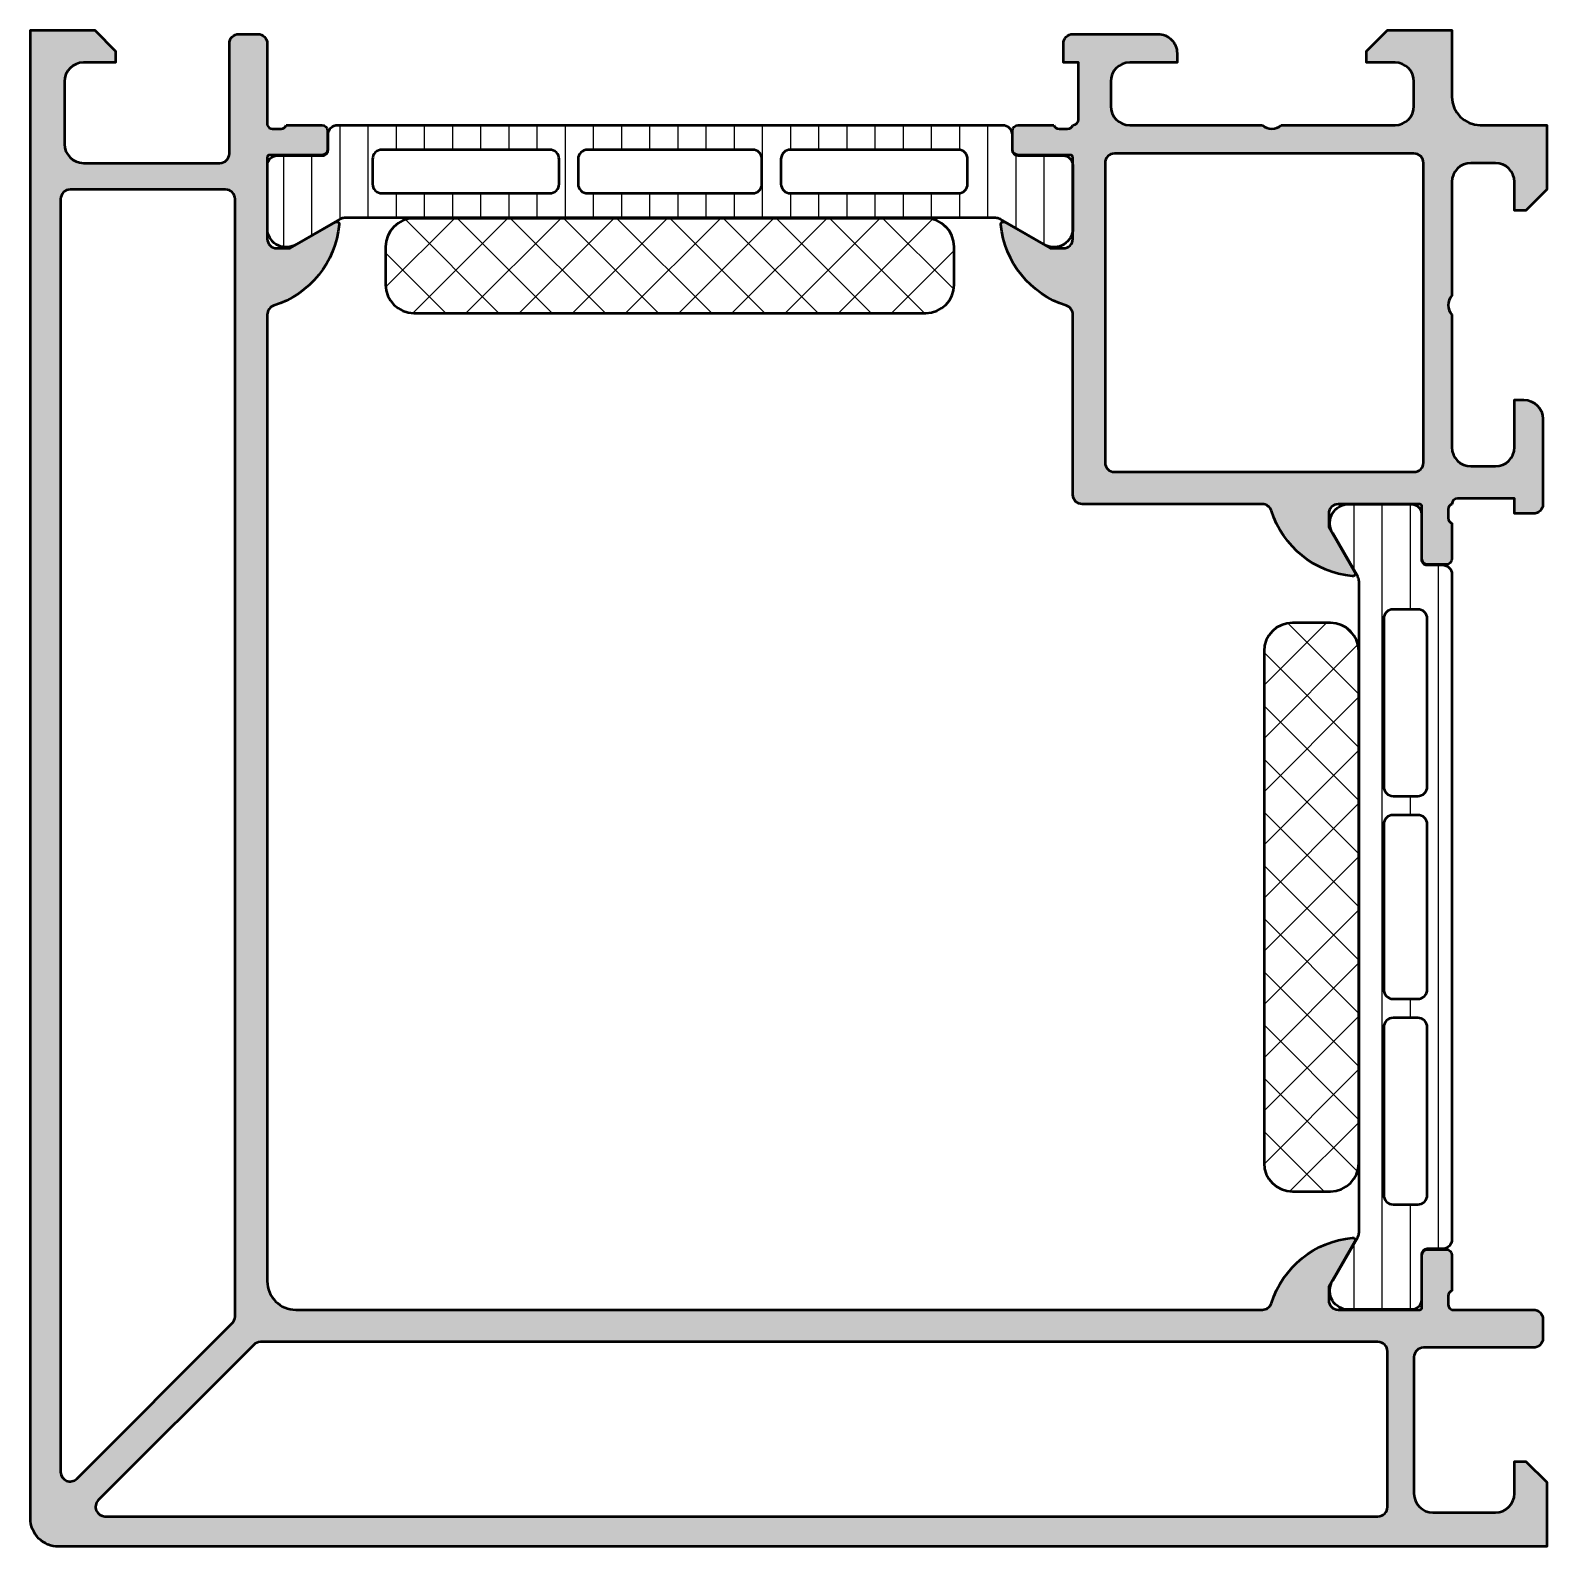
# Model space of a CAD drawing. Extents: x 0 to 80, y 0 to 80.
import ezdxf

# ---------------------------------------------------------------- set-up
doc = ezdxf.new("R2010")
doc.units = 0
for name, color, linetype, lineweight in [('0S-Alu contour', 7, 'Continuous', 50), ('0S-Alu hatch', 252, 'Continuous', 25), ('0S-Plastic contour', 254, 'Continuous', 50), ('0S-Plastic hatch', 253, 'Continuous', 25), ('0S-PT contour', 91, 'Continuous', 50), ('0S-PT hatch', 103, 'Continuous', 25)]:
    doc.layers.add(name, color=color, linetype=linetype, lineweight=lineweight)
pattern_1 = [(90, (0, 0), (-1.4859, 0), [])]
pattern_2 = [(135, (0, 0), (-1.403165018917055, -1.403165018917055), []), (225, (0, 0), (1.403165018917055, -1.403165018917055), [])]

# ---------------------------------------------------------------- blocks, each defined once
blk = doc.blocks.new('346380__1CB7E683_AE50_4464_98BE_1533EF6F351E_')
at = {"layer": '0S-Alu hatch'}
h = blk.add_hatch(color=256, dxfattribs=at)
edge = h.paths.add_edge_path()
edge.add_arc((76.49999999999997, 76.49999999999999), 1.499999999999996, 180, 270)
edge.add_line((76.49999999999997, 74.99999999999999), (79.99999999999999, 75))
edge.add_line((79.99999999999999, 75), (79.99999999999999, 71.59999999999997))
edge.add_line((79.99999999999999, 71.59999999999997), (78.89999999999999, 70.49999999999997))
edge.add_line((78.89999999999999, 70.49999999999997), (78.3, 70.5))
edge.add_line((78.3, 70.5), (78.3, 72))
edge.add_arc((77.3, 72), 1, 0, 90)
edge.add_line((77.3, 73), (75.99999999999999, 73))
edge.add_arc((75.99999999999999, 72), 1.000000000000001, 90, 180)
edge.add_line((74.99999999999999, 72), (74.99999999999999, 66))
edge.add_arc((75.525, 65.50000000000003), 0.725000000000007, 136.3971810272999, 223.6028189727033)
edge.add_line((75.00000000000001, 65.00000000000003), (74.99999999999999, 58))
edge.add_arc((75.99999999999999, 57.99999999999998), 0.9999999999999946, 180, 269.9999999999984)
edge.add_line((75.99999999999996, 56.99999999999999), (77.3, 56.99999999999997))
edge.add_arc((77.3, 57.99999999999997), 0.9999999999999964, 270, 360)
edge.add_line((78.3, 57.99999999999997), (78.3, 60.5))
edge.add_line((78.3, 60.5), (78.80000000000001, 60.49999999999996))
edge.add_ellipse((78.80000000000001, 59.49999999999998), major_axis=(-0.9999999999999786, 0), ratio=1, start_angle=180, end_angle=270, ccw=False)
edge.add_line((79.8, 59.49999999999997), (79.8, 54.99999999999997))
edge.add_ellipse((79.29999999999998, 54.99999999999998), major_axis=(-0.5, 0), ratio=1, start_angle=89.9999999999983, end_angle=180, ccw=False)
edge.add_line((79.29999999999998, 54.49999999999998), (78.3, 54.5))
edge.add_line((78.3, 54.5), (78.3, 55.29999999999999))
edge.add_line((78.3, 55.29999999999999), (75.29999999999998, 55.29999999999997))
edge.add_arc((75.29999999999998, 54.9999999999999), 0.3000000000000718, 90, 180)
edge.add_arc((75.07883644654292, 54.73247940800688), 0.27889505632733, 106.4198764194909, 181.1645893740972)
edge.add_line((74.79999899999999, 54.72681100000851), (74.79999899999999, 54.2732170000085))
edge.add_arc((75.07886709564313, 54.26755634053145), 0.2789255417371451, 178.8371299271147, 253.5754054446461)
edge.add_line((74.99999999999999, 54.00001300000852), (74.99999999999999, 52.120002))
edge.add_ellipse((74.69999999999997, 52.12000200000001), major_axis=(-0.3000000000000114, 0), ratio=1, start_angle=90.00000000000267, end_angle=180, ccw=False)
edge.add_line((74.69999999999997, 51.82000199999999), (73.7200256809572, 51.820002))
edge.add_ellipse((73.72002568095719, 52.12000199999998), major_axis=(-0.29999999999999, 0), ratio=1, start_angle=0, end_angle=90.00000000000267, ccw=False)
edge.add_line((73.4200256809572, 52.120002), (73.4200256809572, 54.87999999999999))
edge.add_arc((73.30002568095719, 54.87999999999999), 0.1200000000000045, 0, 90)
edge.add_line((73.30002568095719, 55), (68.99999999999999, 55))
edge.add_arc((68.99999999999999, 54.5), 0.5, 90, 180)
edge.add_line((68.49999999999999, 54.5), (68.49999999999999, 53.79999999999999))
edge.add_line((68.49999999999999, 53.79999999999999), (69.88149545762235, 51.40717967697245))
edge.add_ellipse((69.76188021535168, 51.3381197846483), major_axis=(-0.1381197846483, 0), ratio=1, start_angle=84.37742244920491, end_angle=209.9999999999957, ccw=False)
edge.add_ellipse((70.23822324117374, 56.17660886184763), major_axis=(-4.999999999999818, 0), ratio=1, start_angle=17.748416356069697, end_angle=84.37742244920668, ccw=False)
edge.add_arc((65, 54.49999999999988), 0.5000000000001178, 17.74841635606968, 90.0000000000016)
edge.add_line((64.99999999999999, 55), (55.49999999999998, 55))
edge.add_ellipse((55.49999999999998, 55.49999999999998), major_axis=(-0.4999999999999929, 0), ratio=1, start_angle=0, end_angle=90.0000000000008, ccw=False)
edge.add_line((54.99999999999999, 55.49999999999999), (54.99999999999999, 65))
edge.add_arc((54.49999999999999, 65), 0.5, 0, 72.25158364392992)
edge.add_ellipse((56.17660886184783, 70.23822324117381), major_axis=(-5.000000000000024, 0), ratio=1, start_angle=5.622577550793778, end_angle=72.25158364392962, ccw=False)
edge.add_ellipse((51.33811978464828, 69.76188021535171), major_axis=(-0.1381197846482954, 0), ratio=1, start_angle=-119.99999999999818, end_angle=5.622577550795484, ccw=False)
edge.add_line((51.40717967697242, 69.88149545762236), (53.79999999999999, 68.5))
edge.add_line((53.79999999999999, 68.5), (54.49999999999999, 68.5))
edge.add_arc((54.49999999999998, 69), 0.5000000000000018, 270.0000000000008, 360)
edge.add_line((54.99999999999998, 69), (54.99999999999999, 73.3000256809572))
edge.add_arc((54.87999999999998, 73.3000256809572), 0.1200000000000045, 0, 90)
edge.add_line((54.87999999999998, 73.42002568095721), (52.12000199999998, 73.42002568095721))
edge.add_ellipse((52.12000199999999, 73.7200256809572), major_axis=(-0.2999999999999971, 0), ratio=1, start_angle=0, end_angle=89.99999999999869, ccw=False)
edge.add_line((51.82000199999999, 73.7200256809572), (51.82000199999999, 74.7))
edge.add_ellipse((52.12000199999999, 74.7), major_axis=(-0.3000000000000043, 0), ratio=1, start_angle=270.00000000000273, end_angle=360, ccw=False)
edge.add_line((52.12000199999998, 75), (54.00001300000849, 75))
edge.add_arc((54.26755634053144, 75.07886709564318), 0.2789255417371555, 196.4245945553558, 271.1628700728864)
edge.add_line((54.2732170000085, 74.799999), (54.72681100000849, 74.799999))
edge.add_arc((54.73247940800686, 75.07883644654292), 0.2788950563273133, 268.8354106259025, 343.5801235805083)
edge.add_arc((54.99999999999987, 75.30000000000001), 0.3000000000000851, 270, 360)
edge.add_line((55.29999999999995, 75.30000000000001), (55.29999999999998, 78.3))
edge.add_line((55.29999999999998, 78.3), (54.49999999999997, 78.3))
edge.add_line((54.49999999999997, 78.3), (54.49999999999994, 79.29999999999997))
edge.add_ellipse((54.99999999999993, 79.29999999999998), major_axis=(-0.4999999999999929, 0), ratio=1, start_angle=269.9999999999992, end_angle=360, ccw=False)
edge.add_line((54.99999999999994, 79.79999999999998), (59.49999999999995, 79.8))
edge.add_ellipse((59.49999999999995, 78.80000000000001), major_axis=(-0.9999999999999857, 0), ratio=1, start_angle=180, end_angle=270.0000000000004, ccw=False)
edge.add_line((60.49999999999995, 78.79999999999998), (60.49999999999997, 78.3))
edge.add_line((60.49999999999997, 78.3), (57.99999999999996, 78.3))
edge.add_arc((57.99999999999996, 77.29999999999998), 1.000000000000007, 90, 180)
edge.add_line((56.99999999999995, 77.29999999999998), (56.99999999999999, 75.99999999999997))
edge.add_arc((57.99999999999998, 75.99999999999999), 1.000000000000003, 180, 270)
edge.add_line((57.99999999999998, 74.99999999999999), (65.00000000000001, 75.00000000000003))
edge.add_arc((65.50000000000001, 75.52500000000003), 0.7250000000000048, 226.3971810272967, 313.6028189727001)
edge.add_line((65.99999999999999, 75), (71.99999999999999, 75))
edge.add_arc((71.99999999999999, 76), 1, 270, 360)
edge.add_line((72.99999999999999, 76), (72.99999999999999, 77.30000000000001))
edge.add_arc((71.99999999999997, 77.30000000000001), 1.000000000000003, 0, 90)
edge.add_line((71.99999999999997, 78.30000000000001), (70.49999999999999, 78.30000000000001))
edge.add_line((70.49999999999999, 78.30000000000001), (70.49999999999994, 78.9))
edge.add_line((70.49999999999994, 78.9), (71.59999999999992, 80))
edge.add_line((71.59999999999992, 80), (74.99999999999999, 80))
edge.add_line((74.99999999999999, 80), (74.99999999999997, 76.49999999999999))
edge = h.paths.add_edge_path()
edge.add_arc((57.19987767890957, 73.0001273888671), 0.4998726244431279, 90.00031649636198, 179.9996883387039)
edge.add_line((56.70000505447384, 73.00013010793212), (56.70000505447385, 57.19987106323241))
edge.add_arc((57.2000073207935, 57.19987714428114), 0.50000226635663, 180.0006968336062, 269.9997403000747)
edge.add_line((57.20000505447385, 56.69987487792965), (72.99999999999997, 56.69987487792965))
edge.add_arc((72.99999725913236, 57.19987761879727), 0.5000027408751163, 270.0003140785714, 359.9996859215192)
edge.add_line((73.49999999999996, 57.19987487793044), (73.49999999999997, 72.99986648559567))
edge.add_arc((72.99986884605973, 72.99986884605974), 0.5001311539458074, 359.9997295814331, 450.0002704183244)
edge.add_line((72.99986648559566, 73.49999999999997), (57.19987491766139, 73.5000000133026))
at = {"layer": '0S-Alu contour', "color": 7}
for points in [[(55.29999999999995, 75.30000000000001), (55.29999999999998, 78.3), (54.49999999999997, 78.3), (54.49999999999994, 79.29999999999997)], [(54.99999999999994, 79.79999999999998), (59.49999999999995, 79.8)], [(71.99999999999997, 78.30000000000001), (70.49999999999999, 78.30000000000001), (70.49999999999994, 78.9), (71.59999999999992, 80), (74.99999999999999, 80), (74.99999999999997, 76.49999999999999)], [(60.49999999999995, 78.79999999999998), (60.49999999999997, 78.3), (57.99999999999996, 78.3)], [(56.99999999999995, 77.29999999999998), (56.99999999999999, 75.99999999999997)], [(72.99999999999999, 76), (72.99999999999999, 77.30000000000001)], [(51.82000199999999, 73.7200256809572), (51.82000199999999, 74.7)], [(52.12000199999998, 75), (54.00001300000849, 75)], [(54.2732170000085, 74.799999), (54.72681100000849, 74.799999)], [(57.99999999999998, 74.99999999999999), (65.00000000000001, 75.00000000000003)], [(65.99999999999999, 75), (71.99999999999999, 75)], [(76.49999999999997, 74.99999999999999), (79.99999999999999, 75), (79.99999999999999, 71.59999999999997), (78.89999999999999, 70.49999999999997), (78.3, 70.5), (78.3, 72)], [(54.87999999999998, 73.42002568095721), (52.12000199999998, 73.42002568095721)], [(54.99999999999998, 69), (54.99999999999999, 73.3000256809572)], [(56.70000505447384, 73.00013010793212), (56.70000505447385, 57.19987106323241)], [(72.99986648559566, 73.49999999999997), (57.19987491766139, 73.5000000133026)], [(73.49999999999996, 57.19987487793044), (73.49999999999997, 72.99986648559567)], [(77.3, 73), (75.99999999999999, 73)], [(74.99999999999999, 72), (74.99999999999999, 66)], [(51.40717967697242, 69.88149545762236), (53.79999999999999, 68.5), (54.49999999999999, 68.5)], [(54.99999999999999, 55.49999999999999), (54.99999999999999, 65)], [(75.00000000000001, 65.00000000000003), (74.99999999999999, 58)], [(78.3, 57.99999999999997), (78.3, 60.5), (78.80000000000001, 60.49999999999996)], [(79.8, 59.49999999999997), (79.8, 54.99999999999997)], [(75.99999999999996, 56.99999999999999), (77.3, 56.99999999999997)], [(57.20000505447385, 56.69987487792965), (72.99999999999997, 56.69987487792965)], [(79.29999999999998, 54.49999999999998), (78.3, 54.5), (78.3, 55.29999999999999), (75.29999999999998, 55.29999999999997)], [(64.99999999999999, 55), (55.49999999999998, 55)], [(68.49999999999999, 54.5), (68.49999999999999, 53.79999999999999), (69.88149545762235, 51.40717967697245)], [(73.30002568095719, 55), (68.99999999999999, 55)], [(73.4200256809572, 52.120002), (73.4200256809572, 54.87999999999999)], [(74.79999899999999, 54.72681100000851), (74.79999899999999, 54.2732170000085)], [(74.99999999999999, 54.00001300000852), (74.99999999999999, 52.120002)], [(74.69999999999997, 51.82000199999999), (73.7200256809572, 51.820002)]]:
    blk.add_lwpolyline(points, dxfattribs=at)
at = {"layer": '0S-Alu contour', "color": 7, "extrusion": (0, 0, -1)}
for centre, radius, start, end in [((-54.99999999999993, 79.29999999999998), 0.4999999999999929, 0, 90.00000000000081), ((-59.49999999999995, 78.80000000000001), 0.9999999999999857, 89.99999999999959, 180), ((-52.12000199999999, 74.7), 0.3000000000000043, 0, 89.99999999999729), ((-52.12000199999999, 73.7200256809572), 0.2999999999999971, 270.0000000000013, 0), ((-51.33811978464828, 69.76188021535171), 0.1381197846482954, 354.3774224492045, 119.9999999999982), ((-56.17660886184783, 70.23822324117381), 5.000000000000024, 287.7484163560704, 354.3774224492062), ((-78.80000000000001, 59.49999999999998), 0.9999999999999786, 90, 180), ((-55.49999999999998, 55.49999999999998), 0.4999999999999929, 269.9999999999992, 0), ((-70.23822324117374, 56.17660886184763), 4.999999999999818, 275.6225775507933, 342.2515836439303), ((-79.29999999999998, 54.99999999999998), 0.5, 180, 270.0000000000017), ((-73.72002568095719, 52.12000199999998), 0.29999999999999, 269.9999999999973, 0), ((-74.69999999999997, 52.12000200000001), 0.3000000000000114, 180, 269.9999999999973), ((-69.76188021535168, 51.3381197846483), 0.1381197846483, 150.0000000000043, 275.6225775507951)]:
    blk.add_arc(centre, radius, start, end, dxfattribs=at)
at = {"layer": '0S-Alu contour', "color": 7}
for centre, radius, start, end in [((57.99999999999996, 77.29999999999998), 1.000000000000007, 90, 180), ((71.99999999999997, 77.30000000000001), 1.000000000000003, 0, 90), ((76.49999999999997, 76.49999999999999), 1.499999999999996, 180, 270), ((54.99999999999987, 75.30000000000001), 0.3000000000000851, 270, 0), ((57.99999999999998, 75.99999999999999), 1.000000000000003, 180, 270), ((71.99999999999999, 76), 1, 270, 0), ((54.26755634053144, 75.07886709564318), 0.2789255417371555, 196.4245945553558, 271.1628700728864), ((54.73247940800686, 75.07883644654292), 0.2788950563273133, 268.8354106259025, 343.5801235805083), ((65.50000000000001, 75.52500000000003), 0.7250000000000048, 226.3971810272967, 313.6028189727001), ((54.87999999999998, 73.3000256809572), 0.1200000000000045, 0, 90), ((57.19987767890957, 73.0001273888671), 0.4998726244431279, 90.00031649636198, 179.9996883387039), ((72.99986884605973, 72.99986884605974), 0.5001311539458074, 359.9997295814331, 90.00027041832449), ((75.99999999999999, 72), 1.000000000000001, 90, 180), ((77.3, 72), 1, 0, 90), ((54.49999999999998, 69), 0.5000000000000018, 270.0000000000008, 0), ((75.525, 65.50000000000003), 0.725000000000007, 136.3971810272999, 223.6028189727033), ((54.49999999999999, 65), 0.5, 0, 72.25158364392992), ((75.99999999999999, 57.99999999999998), 0.9999999999999946, 180, 269.9999999999984), ((77.3, 57.99999999999997), 0.9999999999999964, 270, 0), ((57.2000073207935, 57.19987714428114), 0.50000226635663, 180.0006968336062, 269.9997403000747), ((72.99999725913236, 57.19987761879727), 0.5000027408751163, 270.0003140785714, 359.9996859215192), ((75.29999999999998, 54.9999999999999), 0.3000000000000718, 90, 180), ((65, 54.49999999999988), 0.5000000000001178, 17.74841635606968, 90.0000000000016), ((68.99999999999999, 54.5), 0.5, 90, 180), ((73.30002568095719, 54.87999999999999), 0.1200000000000045, 0, 90), ((75.07883644654292, 54.73247940800688), 0.27889505632733, 106.4198764194909, 181.1645893740972), ((75.07886709564313, 54.26755634053145), 0.2789255417371451, 178.8371299271147, 253.5754054446461)]:
    blk.add_arc(centre, radius, start, end, dxfattribs=at)
blk = doc.blocks.new('284015__60FC0593_3C7F_4996_97B4_5C93C87B76DB___E2F896BF_B2EB_4C5C_B190_77B6385167D6_')
at = {"layer": '0S-Plastic hatch'}
h = blk.add_hatch(dxfattribs=at)
h.set_pattern_fill('ANSI31', color=256, scale=0.4680000000000001, angle=45, style=0)
h.set_pattern_definition(pattern_1)
edge = h.paths.add_edge_path()
edge.add_ellipse((51.29237974105045, 74.50126160754621), major_axis=(-0.4999973210979632, 0), ratio=1, start_angle=180.0017683158931, end_angle=270.00238227991366, ccw=False)
edge.add_line((51.79237706191028, 74.5012770389308), (51.79240568832849, 73.69094570611561))
edge.add_arc((52.0924056881317, 73.69095657234993), 0.2999999999999972, 180.0020752978985, 270.0020752978862)
edge.add_line((52.09241655436602, 73.39095657254673), (54.49241492370451, 73.3913754527595))
edge.add_ellipse((54.49243567357445, 72.89137947574451), major_axis=(-0.4999959774455364, 0), ratio=1, start_angle=180.0017728167249, end_angle=270.00237777907535, ccw=False)
edge.add_line((54.99243165078063, 72.89139494636449), (54.99255829824473, 69.41485345055843))
edge.add_ellipse((54.00273506956832, 69.55712824747262), major_axis=(-0.9999960709244762, 0), ratio=1, start_angle=57.27505919804628, end_angle=171.8204672459882, ccw=False)
edge.add_line((53.46213061547383, 68.71585601681385), (51.17842601421874, 70.03424301460089))
edge.add_arc((50.92844172414196, 69.60122124296022), 0.5000000000000253, 60.00207869853783, 90.00201539300426)
edge.add_line((50.92842413652014, 70.10122124265092), (16.57415538092071, 70.10013493021985))
edge.add_arc((16.57417401407993, 69.600134930567), 0.500000000000052, 90.0021352027641, 120.0020718972303)
edge.add_line((16.32415835588553, 70.03313859181904), (14.04054926663616, 68.71458616236265))
edge.add_ellipse((13.49988387088562, 69.55581922858288), major_axis=(-0.9999960709244664, 0), ratio=1, start_angle=8.183683349784587, end_angle=122.7290913977277, ccw=False)
edge.add_line((12.51007095141493, 69.41347272770112), (12.50994430395085, 72.89001422350695))
edge.add_ellipse((13.00994028096587, 72.89003497337686), major_axis=(-0.499995977445579, 0), ratio=1, start_angle=-89.9982271833, end_angle=0.0023777790714802904, ccw=False)
edge.add_line((13.00992481034611, 73.3900309505831), (15.40992320373159, 73.38978593000228))
edge.add_arc((15.40991233749727, 73.68978592980548), 0.2999999999999957, 270.0020752978862, 360.0020752978986)
edge.add_line((15.70991233730047, 73.68979679603987), (15.70988371088228, 74.5001281288547))
edge.add_ellipse((16.20988103154806, 74.50014891805739), major_axis=(-0.4999973210979703, 0), ratio=1, start_angle=-89.9982316841419, end_angle=0.0023822800018251655, ccw=False)
edge.add_line((16.20986560016377, 75.00014623891724), (51.29235895184773, 75.00125892821198))
edge = h.paths.add_edge_path()
edge.add_arc((48.95130821017437, 73.20071279912224), 0.4999847412109306, 0, 90.00000000059522)
edge.add_line((48.95130821016917, 73.70069754033318), (40.10129905489583, 73.70069754033317))
edge.add_arc((40.10129905671393, 73.20069753824554), 0.5000000020876216, 90.00000020833986, 180.0018991023641)
edge.add_line((39.60129905490098, 73.20068096544875), (39.60129905490098, 71.90068685918322))
edge.add_arc((40.10129541554429, 71.90068321982415), 0.4999963606565682, 179.9995829571354, 270.0004170425911)
edge.add_line((40.10129905490098, 71.40068685918084), (48.95127769259104, 71.40068685918084))
edge.add_arc((48.95127769259624, 71.90070211796989), 0.5000152587890554, 269.9999999994048, 360)
edge.add_line((49.4512929513853, 71.9007021179699), (49.4512929513853, 73.20071279912224))
edge = h.paths.add_edge_path()
edge.add_arc((38.10129905490098, 73.20069754033318), 0.5, 0, 90.000000000596)
edge.add_line((38.10129905489578, 73.70069754033318), (29.40129295138009, 73.7006975403332))
edge.add_arc((29.40129295138529, 73.2006975403332), 0.5, 90.00000000059683, 180)
edge.add_line((28.9012929513853, 73.20069754032278), (28.9012929513853, 71.90068685918085))
edge.add_arc((29.40129295138531, 71.90068685918085), 0.5000000000000142, 180, 269.9999999994032)
edge.add_line((29.4012929513801, 71.40068685918084), (38.10129905489578, 71.40068685918084))
edge.add_arc((38.10129905490099, 71.90068685918082), 0.4999999999999894, 269.999999999404, 360)
edge.add_line((38.60129905490098, 71.90068685918082), (38.60129905490098, 73.20069754033318))
edge = h.paths.add_edge_path()
edge.add_arc((18.5512990574124, 73.20069753825595), 0.5000000020876207, 90.0000002083415, 180.001899102748)
edge.add_line((18.05129905559943, 73.20068096545799), (18.05129905559943, 71.90068685919123))
edge.add_arc((18.5512954162428, 71.9006832198346), 0.4999963606566215, 179.9995829571354, 270.0004170425858)
edge.add_line((18.55129905559943, 71.40068685919123), (27.40129295208373, 71.40068685919123))
edge.add_arc((27.40129659144049, 71.90068321983449), 0.4999963606565109, 269.9995829573992, 360.0004170428646)
edge.add_line((27.90129295208376, 71.90068685919356), (27.90129295208374, 73.20068096550395))
edge.add_arc((27.40129295020109, 73.20069753818626), 0.5000000021573064, 359.9981009106861, 449.9999997848597)
edge.add_line((27.40129295207854, 73.70069754034357), (18.55129905559428, 73.70069754034357))
at = {"layer": '0S-Alu contour', "color": 7}
for points in [[(27.40129295207854, 73.70069754034357), (18.55129905559428, 73.70069754034357)], [(38.10129905489578, 73.70069754033318), (29.40129295138009, 73.7006975403332)], [(48.95130821016917, 73.70069754033318), (40.10129905489583, 73.70069754033317)], [(18.05129905559943, 73.20068096545799), (18.05129905559943, 71.90068685919123)], [(27.90129295208376, 71.90068685919356), (27.90129295208374, 73.20068096550395)], [(28.9012929513853, 73.20069754032278), (28.9012929513853, 71.90068685918085)], [(38.60129905490098, 71.90068685918082), (38.60129905490098, 73.20069754033318)], [(39.60129905490098, 73.20068096544875), (39.60129905490098, 71.90068685918322)], [(49.4512929513853, 71.9007021179699), (49.4512929513853, 73.20071279912224)], [(18.55129905559943, 71.40068685919123), (27.40129295208373, 71.40068685919123)], [(29.4012929513801, 71.40068685918084), (38.10129905489578, 71.40068685918084)], [(40.10129905490098, 71.40068685918084), (48.95127769259104, 71.40068685918084)]]:
    blk.add_lwpolyline(points, dxfattribs=at)
for centre, radius, start, end in [((18.5512990574124, 73.20069753825595), 0.5000000020876207, 90.0000002083415, 180.001899102748), ((27.40129295020109, 73.20069753818626), 0.5000000021573064, 359.9981009106861, 89.99999978485975), ((29.40129295138529, 73.2006975403332), 0.5, 90.00000000059683, 180), ((38.10129905490098, 73.20069754033318), 0.5, 0, 90.000000000596), ((40.10129905671393, 73.20069753824554), 0.5000000020876216, 90.00000020833986, 180.0018991023641), ((48.95130821017437, 73.20071279912224), 0.4999847412109306, 0, 90.00000000059522), ((18.5512954162428, 71.9006832198346), 0.4999963606566215, 179.9995829571354, 270.0004170425858), ((27.40129659144049, 71.90068321983449), 0.4999963606565109, 269.9995829573992, 0.0004170428646345), ((29.40129295138531, 71.90068685918085), 0.5000000000000142, 180, 269.9999999994032), ((38.10129905490099, 71.90068685918082), 0.4999999999999894, 269.999999999404, 0), ((40.10129541554429, 71.90068321982415), 0.4999963606565682, 179.9995829571354, 270.0004170425911), ((48.95127769259624, 71.90070211796989), 0.5000152587890554, 269.9999999994048, 0)]:
    blk.add_arc(centre, radius, start, end, dxfattribs=at)
at = {"layer": '0S-Plastic contour', "color": 7}
for points in [[(15.70991233730047, 73.68979679603987), (15.70988371088228, 74.5001281288547)], [(16.20986560016377, 75.00014623891724), (51.29235895184773, 75.00125892821198)], [(51.79237706191028, 74.5012770389308), (51.79240568832849, 73.69094570611561)], [(12.51007095141493, 69.41347272770112), (12.50994430395085, 72.89001422350695)], [(13.00992481034611, 73.3900309505831), (15.40992320373159, 73.38978593000228)], [(52.09241655436602, 73.39095657254673), (54.49241492370451, 73.3913754527595)], [(54.99243165078063, 72.89139494636449), (54.99255829824473, 69.41485345055843)], [(16.32415835588553, 70.03313859181904), (14.04054926663616, 68.71458616236265)], [(50.92842413652014, 70.10122124265092), (16.57415538092072, 70.10013493021985)], [(53.46213061547383, 68.71585601681385), (51.17842601421874, 70.03424301460089)]]:
    blk.add_lwpolyline(points, dxfattribs=at)
at = {"layer": '0S-Plastic contour', "color": 7, "extrusion": (0, 0, -1)}
for centre, radius, start, end in [((-16.20988103154806, 74.50014891805739), 0.4999973210979704, 359.9976177199982, 89.99823168414197), ((-51.29237974105045, 74.50126160754621), 0.4999973210979633, 89.99761772008634, 179.9982316841069), ((-13.00994028096587, 72.89003497337686), 0.499995977445579, 359.9976222209285, 89.99822718330007), ((-54.49243567357445, 72.89137947574451), 0.4999959774455364, 89.99762222092467, 179.9982271832751), ((-13.49988387088562, 69.55581922858288), 0.9999960709244664, 237.2709086022723, 351.8163166502154), ((-54.00273506956832, 69.55712824747262), 0.9999960709244762, 188.1795327540119, 302.7249408019537)]:
    blk.add_arc(centre, radius, start, end, dxfattribs=at)
at = {"layer": '0S-Plastic contour', "color": 7}
for centre, radius, start, end in [((15.40991233749727, 73.68978592980548), 0.2999999999999957, 270.0020752978862, 0.0020752978985596), ((52.0924056881317, 73.69095657234993), 0.2999999999999972, 180.0020752978985, 270.0020752978862), ((16.57417401407993, 69.600134930567), 0.500000000000052, 90.0021352027641, 120.0020718972303), ((50.92844172414196, 69.60122124296022), 0.5000000000000253, 60.00207869853783, 90.00201539300426)]:
    blk.add_arc(centre, radius, start, end, dxfattribs=at)
blk = doc.blocks.new('382580__C21D3ECE_D69B_401B_B2FF_DE2473FCCF9C_')
at = {"layer": '0S-PT hatch'}
h = blk.add_hatch(dxfattribs=at)
h.set_pattern_fill('ANSI37', color=256, scale=0.625, angle=90, style=0)
h.set_pattern_definition(pattern_2)
edge = h.paths.add_edge_path()
edge.add_line((20.24134254299246, 65.07989413615915), (47.24134254299246, 65.07989413615915))
edge.add_arc((47.24134254299246, 66.57989413615917), 1.5, 270, 360)
edge.add_line((48.74134254299247, 66.57989413615917), (48.74134254299246, 68.57989413615917))
edge.add_arc((47.24134254299246, 68.57989413615917), 1.5, 0, 90)
edge.add_line((47.24134254299246, 70.07989413615915), (20.24134254299246, 70.07989413615915))
edge.add_arc((20.24134254299246, 68.57989413615917), 1.5, 90, 180)
edge.add_line((18.74134254299246, 68.57989413615917), (18.74134254299246, 66.57989413615917))
edge.add_arc((20.24134254299246, 66.57989413615917), 1.5, 180, 270)
at = {"layer": '0S-PT contour', "color": 7}
for points in [[(47.24134254299246, 70.07989413615915), (20.24134254299246, 70.07989413615915)], [(18.74134254299246, 68.57989413615917), (18.74134254299246, 66.57989413615917)], [(48.74134254299247, 66.57989413615917), (48.74134254299246, 68.57989413615917)], [(20.24134254299246, 65.07989413615915), (47.24134254299246, 65.07989413615915)]]:
    blk.add_lwpolyline(points, dxfattribs=at)
for centre, start, end in [((20.24134254299246, 68.57989413615917), 90, 180), ((47.24134254299246, 68.57989413615917), 0, 90), ((20.24134254299246, 66.57989413615917), 180, 270), ((47.24134254299246, 66.57989413615917), 270, 0)]:
    blk.add_arc(centre, 1.5, start, end, dxfattribs=at)
blk = doc.blocks.new('382580__8D25DB5F_C7C7_44B0_9C99_2210F47BA776_')
at = {"layer": '0S-PT hatch'}
h = blk.add_hatch(dxfattribs=at)
h.set_pattern_fill('ANSI37', color=256, scale=0.625, angle=90, style=0)
h.set_pattern_definition(pattern_2)
edge = h.paths.add_edge_path()
edge.add_line((65.08726187159215, 47.24133491530955), (65.08726187159215, 20.24133491530955))
edge.add_arc((66.58726187159223, 20.2413349153096), 1.500000000000049, 180, 269.9999999999968)
edge.add_line((66.58726187159213, 18.74133491530955), (68.58726187159215, 18.74133491530955))
edge.add_arc((68.58726187159213, 20.24133491530957), 1.500000000000014, 270.0000000000005, 360)
edge.add_line((70.08726187159215, 20.24133491530957), (70.08726187159215, 47.24133491530955))
edge.add_arc((68.58726187159209, 47.24133491530952), 1.500000000000039, 0, 89.99999999999785)
edge.add_line((68.58726187159215, 48.74133491530955), (66.58726187159213, 48.74133491530955))
edge.add_arc((66.58726187159213, 47.24133491530954), 1.5, 90, 180)
at = {"layer": '0S-PT contour', "color": 7}
for points in [[(68.58726187159215, 48.74133491530955), (66.58726187159213, 48.74133491530955)], [(65.08726187159215, 47.24133491530955), (65.08726187159215, 20.24133491530955)], [(70.08726187159215, 20.24133491530957), (70.08726187159215, 47.24133491530955)], [(66.58726187159213, 18.74133491530955), (68.58726187159215, 18.74133491530955)]]:
    blk.add_lwpolyline(points, dxfattribs=at)
for centre, radius, start, end in [((66.58726187159213, 47.24133491530954), 1.5, 90, 180), ((68.58726187159209, 47.24133491530952), 1.500000000000039, 0, 89.99999999999785), ((66.58726187159223, 20.2413349153096), 1.500000000000049, 180, 269.9999999999968), ((68.58726187159213, 20.24133491530957), 1.500000000000014, 270.0000000000005, 0)]:
    blk.add_arc(centre, radius, start, end, dxfattribs=at)
blk = doc.blocks.new('284015__15C4BB69_5049_4411_B4BC_E7FA7D31E906___C20BBB77_7DAC_42BB_8656_ABED3155871A_')
at = {"layer": '0S-Plastic hatch'}
h = blk.add_hatch(dxfattribs=at)
h.set_pattern_fill('ANSI31', color=256, scale=0.4680000000000001, angle=45, style=0)
h.set_pattern_definition(pattern_1)
edge = h.paths.add_edge_path()
edge.add_line((75.0012505182555, 51.29235132416482), (75.00013782896076, 16.20985797248085))
edge.add_ellipse((74.50014050810088, 16.20987340386519), major_axis=(-0.4999973210979907, 0), ratio=1, start_angle=89.99761772008958, end_angle=179.998231684107, ccw=False)
edge.add_line((74.5001197188982, 15.70987608319939), (73.68978838608331, 15.70990470961756))
edge.add_arc((73.68977751984903, 15.40990470981428), 0.3000000000000254, 89.997924702122, 179.9979247021014)
edge.add_line((73.3897775200458, 15.40991557604867), (73.39002254062662, 13.00991718266319))
edge.add_ellipse((72.89002656342034, 13.00993265328299), major_axis=(-0.4999959774456101, 0), ratio=1, start_angle=89.99762222093119, end_angle=179.9982271832753, ccw=False)
edge.add_line((72.89000581355047, 12.50993667626794), (69.41346431774463, 12.51006332373201))
edge.add_ellipse((69.55581081862644, 13.49987624320272), major_axis=(-0.9999960709244907, 0), ratio=1, start_angle=-32.72909139772611, end_angle=81.81631665021229, ccw=False)
edge.add_line((68.71457775240617, 14.04054163895324), (70.03313018186256, 16.32415072820261))
edge.add_arc((69.60012652080715, 16.57416638633981), 0.4999999998990166, 329.9979280971792, 359.9978648037712)
edge.add_line((70.10012652035896, 16.57414775323763), (70.10121283269444, 50.92841650883721))
edge.add_arc((69.60121283293304, 50.92843409644167), 0.5000000000728235, 359.9979846091216, 389.9979212991341)
edge.add_line((70.03423460464693, 51.17841838653728), (68.71584760685738, 53.46212298779091))
edge.add_ellipse((69.55711983751617, 54.0027274418854), major_axis=(-0.9999960709244856, 0), ratio=1, start_angle=-81.82046724598638, end_angle=32.72494080195372, ccw=False)
edge.add_line((69.41484504060195, 54.99255067056182), (72.8913865364078, 54.99242402309772))
edge.add_ellipse((72.89137106578812, 54.49242804589155), major_axis=(-0.4999959774455177, 0), ratio=1, start_angle=179.9976222209286, end_angle=269.99822718330984, ccw=False)
edge.add_line((73.39136704280308, 54.49240729602165), (73.39094816259025, 52.09240892668311))
edge.add_arc((73.69094816239348, 52.09239806044879), 0.299999999999997, 179.9979247021014, 269.9979247021084)
edge.add_line((73.69093729615913, 51.79239806064558), (74.50126862897403, 51.79236943422737))
edge.add_ellipse((74.50125319758979, 51.29237211336759), major_axis=(-0.4999973210979126, 0), ratio=1, start_angle=179.9976177199983, end_angle=269.99823168414724, ccw=False)
edge = h.paths.add_edge_path()
edge.add_line((71.40067844922436, 48.95127006490813), (71.40067844922436, 40.10129142721805))
edge.add_arc((71.90067480986772, 40.10128778786142), 0.4999963606566033, 179.9995829571354, 270.0004170425845)
edge.add_line((71.90067844922436, 39.60129142721806), (73.20067255549228, 39.60129142721806))
edge.add_arc((73.20068912828911, 40.10129142903093), 0.5000000020875746, 269.9981008973789, 360)
edge.add_line((73.7006891303767, 40.10129142903093), (73.7006891303767, 48.95130058248625))
edge.add_arc((73.20070438916582, 48.95130058249147), 0.499984741210902, 0, 90.00000000000651)
edge.add_line((73.20070438916576, 49.45128532370238), (71.90069370801342, 49.45128532370238))
edge.add_arc((71.90069370801338, 48.95127006491337), 0.5000152587890199, 89.99999999999511, 180)
edge = h.paths.add_edge_path()
edge.add_arc((71.90067844922436, 38.10129142721807), 0.5, 90.0000000000016, 180)
edge.add_line((71.40067844922436, 38.10129142721807), (71.40067844922436, 29.40128532369718))
edge.add_arc((71.90067844922437, 29.4012853237024), 0.5000000000000214, 180, 269.999999998808)
edge.add_line((71.90067844921397, 28.90128532370238), (73.2006891303663, 28.90128532370238))
edge.add_arc((73.2006891303767, 29.4012853237024), 0.5000000000000142, 269.999999998808, 360)
edge.add_line((73.70068913037672, 29.4012853237024), (73.7006891303767, 38.10129142721286))
edge.add_arc((73.20068913037677, 38.10129142721811), 0.4999999999999503, 0, 90.00000000000813)
edge.add_line((73.2006891303767, 38.60129142721806), (71.90067844922434, 38.60129142721806))
edge = h.paths.add_edge_path()
edge.add_line((71.40067844923475, 27.40128532440082), (71.40067844923475, 18.55129142791652))
edge.add_arc((71.9006748098782, 18.55128778855994), 0.4999963606566743, 179.9995829571354, 270.0004170425764)
edge.add_line((71.90067844923475, 18.05129142791651), (73.20067255550265, 18.05129142791652))
edge.add_arc((73.20068912829944, 18.5512914297295), 0.5000000020876314, 269.9981008973838, 360)
edge.add_line((73.70068913038709, 18.5512914297295), (73.70068913038709, 27.40128532439563))
edge.add_arc((73.20068912822971, 27.40128532251812), 0.5000000021573575, 0, 90.0018990894875)
edge.add_line((73.20067255554747, 27.90128532440082), (71.90067844923473, 27.90128532440084))
edge.add_arc((71.90067480987801, 27.40128896375757), 0.4999963606565109, 89.99958295740409, 180.0004170428646)
at = {"layer": '0S-Alu contour', "color": 7}
for points in [[(71.40067844922436, 48.95127006490813), (71.40067844922436, 40.10129142721805)], [(73.20070438916576, 49.45128532370238), (71.90069370801342, 49.45128532370238)], [(73.7006891303767, 40.10129142903093), (73.7006891303767, 48.95130058248625)], [(71.90067844922436, 39.60129142721806), (73.20067255549228, 39.60129142721806)], [(73.2006891303767, 38.60129142721806), (71.90067844922434, 38.60129142721806)], [(71.40067844922436, 38.10129142721807), (71.40067844922436, 29.40128532369718)], [(73.70068913037672, 29.4012853237024), (73.7006891303767, 38.10129142721286)], [(71.90067844921397, 28.90128532370238), (73.2006891303663, 28.90128532370238)], [(71.40067844923475, 27.40128532440082), (71.40067844923475, 18.55129142791652)], [(73.20067255554747, 27.90128532440082), (71.90067844923473, 27.90128532440084)], [(73.70068913038709, 18.5512914297295), (73.70068913038709, 27.40128532439563)], [(71.90067844923475, 18.05129142791651), (73.20067255550265, 18.05129142791652)]]:
    blk.add_lwpolyline(points, dxfattribs=at)
for centre, radius, start, end in [((71.90069370801338, 48.95127006491337), 0.5000152587890199, 89.99999999999511, 180), ((73.20070438916582, 48.95130058249147), 0.499984741210902, 0, 90.00000000000651), ((71.90067480986772, 40.10128778786142), 0.4999963606566033, 179.9995829571354, 270.0004170425845), ((73.20068912828911, 40.10129142903093), 0.5000000020875746, 269.9981008973789, 0), ((71.90067844922436, 38.10129142721807), 0.5, 90.0000000000016, 180), ((73.20068913037677, 38.10129142721811), 0.4999999999999503, 0, 90.00000000000813), ((71.90067844922437, 29.4012853237024), 0.5000000000000214, 180, 269.999999998808), ((73.2006891303767, 29.4012853237024), 0.5000000000000142, 269.999999998808, 0), ((71.90067480987801, 27.40128896375757), 0.4999963606565109, 89.99958295740409, 180.0004170428646), ((73.20068912822971, 27.40128532251812), 0.5000000021573575, 0, 90.0018990894875), ((71.9006748098782, 18.55128778855994), 0.4999963606566743, 179.9995829571354, 270.0004170425764), ((73.20068912829944, 18.5512914297295), 0.5000000020876314, 269.9981008973838, 0)]:
    blk.add_arc(centre, radius, start, end, dxfattribs=at)
at = {"layer": '0S-Plastic contour', "color": 7}
for points in [[(69.41484504060195, 54.99255067056182), (72.8913865364078, 54.99242402309772)], [(73.39136704280308, 54.49240729602165), (73.39094816259025, 52.09240892668311)], [(70.03423460464693, 51.17841838653728), (68.71584760685738, 53.46212298779091)], [(73.69093729615913, 51.79239806064558), (74.50126862897403, 51.79236943422737)], [(75.0012505182555, 51.29235132416482), (75.00013782896076, 16.20985797248085)], [(70.10012652035896, 16.57414775323763), (70.10121283269444, 50.92841650883721)], [(68.71457775240617, 14.04054163895324), (70.03313018186256, 16.32415072820261)], [(73.3897775200458, 15.40991557604867), (73.39002254062662, 13.00991718266319)], [(74.5001197188982, 15.70987608319939), (73.68978838608331, 15.70990470961756)], [(72.89000581355047, 12.50993667626794), (69.41346431774463, 12.51006332373201)]]:
    blk.add_lwpolyline(points, dxfattribs=at)
at = {"layer": '0S-Plastic contour', "color": 7, "extrusion": (0, 0, -1)}
for centre, radius, start, end in [((-69.55711983751617, 54.0027274418854), 0.9999960709244856, 327.2750591980463, 81.82046724598653), ((-72.89137106578812, 54.49242804589155), 0.4999959774455177, 90.00177281669015, 180.0023777790715), ((-74.50125319758979, 51.29237211336759), 0.4999973210979126, 90.00176831585274, 180.0023822800018), ((-74.50014050810088, 16.20987340386519), 0.4999973210979907, 180.001768315893, 270.0023822799104), ((-69.55581081862644, 13.49987624320272), 0.9999960709244907, 278.1836833497877, 32.72909139772608), ((-72.89002656342034, 13.00993265328299), 0.4999959774456101, 180.0017728167248, 270.0023777790688)]:
    blk.add_arc(centre, radius, start, end, dxfattribs=at)
at = {"layer": '0S-Plastic contour', "color": 7}
for centre, radius, start, end in [((73.69094816239348, 52.09239806044879), 0.299999999999997, 179.9979247021014, 269.9979247021084), ((69.60121283293304, 50.92843409644167), 0.5000000000728235, 359.9979846091216, 29.99792129913412), ((69.60012652080715, 16.57416638633981), 0.4999999998990166, 329.9979280971792, 359.9978648037712), ((73.68977751984903, 15.40990470981428), 0.3000000000000254, 89.997924702122, 179.9979247021014)]:
    blk.add_arc(centre, radius, start, end, dxfattribs=at)
blk = doc.blocks.new('347340__CE84EBA6_D965_4F33_BA6A_EB061E386F68_')
at = {"layer": '0S-Alu hatch'}
h = blk.add_hatch(color=256, dxfattribs=at)
edge = h.paths.add_edge_path()
edge.add_arc((2.800006866455077, 74), 0.9999999999999996, 180, 270)
edge.add_line((2.800006866455077, 73), (9.999557495147172, 73))
edge.add_arc((9.999557495147194, 73.5), 0.5000000000000009, 269.9999999999976, 360.0000376822842)
edge.add_line((10.49955749514708, 73.50000032883996), (10.49956130981468, 79.29990419848492))
edge.add_ellipse((10.99956130981458, 79.2999038696289), major_axis=(-0.5000000000000087, 0), ratio=1, start_angle=270.00000000000813, end_angle=359.99996231771576, ccw=False)
edge.add_line((10.99956130981451, 79.79990386962892), (11.99956130707855, 79.7999038696289))
edge.add_ellipse((11.9995613070786, 79.29990386962889), major_axis=(-0.5000000000000142, 0), ratio=1, start_angle=180.005993751261, end_angle=270.00000000000546, ccw=False)
edge.add_line((12.49956130434276, 79.2999561749758), (12.50000762768289, 75.00001222465377))
edge.add_arc((12.76753569239822, 75.07885087335578), 0.2789028467755221, 196.4198764194944, 271.1645893741003)
edge.add_line((12.77320425873373, 74.80000563797385), (13.22679825873368, 74.80000563797385))
edge.add_arc((13.23245891821074, 75.07887373361706), 0.2789255417371702, 268.8371299271122, 343.5754054446418)
edge.add_line((13.5000022587337, 75.00000663797385), (15.38001325874222, 75.00000663797388))
edge.add_ellipse((15.38001325874221, 74.70000663797389), major_axis=(-0.2999999999999971, 0), ratio=1, start_angle=180, end_angle=269.9999999999976, ccw=False)
edge.add_line((15.6800132587422, 74.7000066379739), (15.6800132587422, 73.72003231893109))
edge.add_ellipse((15.38001325874221, 73.7200323189311), major_axis=(-0.2999999999999936, 0), ratio=1, start_angle=90.00000000000199, end_angle=180, ccw=False)
edge.add_line((15.38001325874222, 73.4200323189311), (12.62001525874223, 73.4200323189311))
edge.add_arc((12.62001525874223, 73.3000323189311), 0.1200000000000116, 90.0000000000034, 180)
edge.add_line((12.50001525874222, 73.3000323189311), (12.50001525874222, 69.00000663797388))
edge.add_arc((13.00001525874222, 69.00000663797388), 0.5, 180, 270)
edge.add_line((13.00001525874222, 68.50000663797388), (13.70001525874224, 68.50000663797388))
edge.add_line((13.70001525874224, 68.50000663797388), (16.09283558176977, 69.88150209559625))
edge.add_ellipse((16.16189547409392, 69.76188685332559), major_axis=(-0.1381197846482894, 0), ratio=1, start_angle=174.3774224492044, end_angle=299.99999999999994, ccw=False)
edge.add_ellipse((11.32340639689433, 70.2382298791477), major_axis=(-5.000000000000074, 0), ratio=1, start_angle=107.74841635607049, end_angle=174.3774224492064, ccw=False)
edge.add_arc((13.00001525874217, 65.00000663797388), 0.4999999999999528, 107.7484163560699, 180)
edge.add_line((12.50001525874222, 65.00000663797388), (12.49987030029297, 13.9998703002984))
edge.add_arc((13.99987030029298, 13.9998703002984), 1.500000000000015, 180, 270.0001542814847)
edge.add_line((13.99987433937281, 12.49987030030382), (65.00001426732163, 12.50000762939442))
edge.add_arc((65.00001426732163, 12.99999665440708), 0.4999890250126669, 270, 342.2515836439297)
edge.add_ellipse((70.23822705587112, 11.32339113815216), major_axis=(-5.000000000000011, 0), ratio=1, start_angle=275.6225775507938, end_angle=342.25158364392956, ccw=False)
edge.add_ellipse((69.76188403004899, 16.16188021535168), major_axis=(-0.138119784648294, 0), ratio=1, start_angle=149.9999999999951, end_angle=275.6225775507895, ccw=False)
edge.add_line((69.88149927231964, 16.09282032302752), (68.5000038146973, 13.69999999999997))
edge.add_line((68.5000038146973, 13.69999999999997), (68.5000038146973, 12.99999999999997))
edge.add_arc((69.0000038146973, 12.99999999999997), 0.5, 180, 270)
edge.add_line((69.0000038146973, 12.49999999999997), (73.30002949565451, 12.49999999999997))
edge.add_arc((73.30002949565451, 12.61999999999998), 0.1200000000000045, 270, 360)
edge.add_line((73.4200294956545, 12.61999999999998), (73.4200294956545, 15.37999799999997))
edge.add_ellipse((73.7200294956545, 15.37999799999999), major_axis=(-0.2999999999999829, 0), ratio=1, start_angle=270, end_angle=360, ccw=False)
edge.add_line((73.7200294956545, 15.67999799999997), (74.70000381469728, 15.67999799999998))
edge.add_ellipse((74.70000381469728, 15.37999799999997), major_axis=(-0.3000000000000078, 0), ratio=1, start_angle=180, end_angle=270, ccw=False)
edge.add_line((75.0000038146973, 15.37999799999997), (75.0000038146973, 13.49998699999145))
edge.add_arc((75.07887091034044, 13.23244365946854), 0.278925541737111, 106.4245945553527, 181.1628700728862)
edge.add_line((74.80000281469731, 13.22678299999149), (74.80000281469731, 12.77318899999144))
edge.add_arc((75.07884026124033, 12.76752059199308), 0.2788950563274093, 178.8354106259031, 253.5801235805078)
edge.add_line((75.0000038146973, 12.49999999999998), (79.29990768432617, 12.49999999999997))
edge.add_ellipse((79.29990768432619, 11.99999999999995), major_axis=(-0.5000000000000178, 0), ratio=1, start_angle=180, end_angle=270.00000000000165, ccw=False)
edge.add_line((79.7999076843262, 11.99999999999995), (79.7999076843262, 11.0000000000004))
edge.add_ellipse((79.2999076843262, 11.00000000000041), major_axis=(-0.5, 0), ratio=1, start_angle=90.0000753682574, end_angle=180, ccw=False)
edge.add_line((79.29990834203832, 10.50000000000084), (73.50000315698517, 10.49999237066481))
edge.add_arc((73.50000381469732, 9.999992370665225), 0.5000000000000205, 90.00007536826061, 180)
edge.add_line((73.00000381469731, 9.999992370665225), (73.0000038146973, 2.800437927246065))
edge.add_arc((74.0000038146973, 2.800437927246065), 1, 180, 270)
edge.add_line((74.0000038146973, 1.800437927246065), (77.29999160766604, 1.800437927246065))
edge.add_arc((77.29999160766602, 2.800437927246051), 0.9999999999999857, 270.0000000000008, 360)
edge.add_line((78.29999160766602, 2.800437927246051), (78.29999160766602, 4.500431060790958))
edge.add_line((78.29999160766602, 4.500431060790958), (78.9000282287598, 4.500431060790987))
edge.add_line((78.9000282287598, 4.500431060790987), (80.0000038146973, 3.400440216064396))
edge.add_line((80.0000038146973, 3.400440216064396), (80.0000038146973, 0.0004310607910156))
edge.add_line((80.0000038146973, 0.0004310607910156), (1.500008382614623, -7.6293477207e-06))
edge.add_ellipse((1.500000000000027, 1.499992370628888), major_axis=(-1.500000000000031, 0), ratio=1, start_angle=0, end_angle=90.00032019229178, ccw=False)
edge.add_line((-5.1e-15, 1.499992370628888), (0, 80))
edge.add_line((0, 80), (3.400009155273437, 79.99999999999996))
edge.add_line((3.400009155273437, 79.99999999999996), (4.5, 78.90002441406244))
edge.add_line((4.5, 78.90002441406244), (4.5, 78.2999877929687))
edge.add_line((4.5, 78.2999877929687), (2.800006866455078, 78.29998779296868))
edge.add_arc((2.800006866455085, 77.29998779296866), 1.000000000000007, 90.0000000000004, 180)
edge.add_line((1.800006866455078, 77.29998779296866), (1.800006866455078, 74))
edge = h.paths.add_edge_path()
edge.add_arc((2.100006103515653, 71.10000610351557), 0.5000000000000285, 89.99999999999675, 180)
edge.add_line((1.600006103515625, 71.10000610351557), (1.600006103515681, 3.938475799740928))
edge.add_arc((2.100006103515668, 3.938475799740928), 0.4999999999999872, 180, 315.0000266544189)
edge.add_line((2.453559658584537, 3.584922573623344), (10.65354897743214, 11.7849195218655))
edge.add_arc((10.29999542236324, 12.13847274798321), 0.5000000000000995, 315.000026654411, 360)
edge.add_line((10.79999542236333, 12.13847274798321), (10.79999542236328, 71.1000061035156))
edge.add_arc((10.29999542236328, 71.1000061035156), 0.5, 0, 90)
edge.add_line((10.29999542236328, 71.6000061035156), (2.100006103515681, 71.6000061035156))
edge = h.paths.add_edge_path()
edge.add_arc((12.13847274798383, 10.29999542236331), 0.4999999999999451, 89.99999999999471, 135.0000266544141)
edge.add_line((11.78491919291502, 10.65354864848089), (3.584929874067313, 2.45355170023862))
edge.add_arc((3.938483429136151, 2.099998474121022), 0.4999999999999866, 135.0000266544152, 270.0000032543302)
edge.add_line((3.938483457535539, 1.599998474121036), (71.10000231721779, 1.60000228881833))
edge.add_arc((71.10000228881836, 2.10000228881833), 0.5, 270.0000032543346, 360)
edge.add_line((71.60000228881836, 2.10000228881833), (71.60000228881836, 10.29999542236325))
edge.add_arc((71.10000228881836, 10.29999542236325), 0.5, 0, 90)
edge.add_line((71.10000228881836, 10.79999542236325), (12.13847274798388, 10.79999542236325))
at = {"layer": '0S-Alu contour', "color": 7}
for points in [[(-5.1e-15, 1.499992370628888), (0, 80), (3.400009155273437, 79.99999999999996), (4.5, 78.90002441406244), (4.5, 78.2999877929687), (2.800006866455078, 78.29998779296868)], [(10.49955749514708, 73.50000032883996), (10.49956130981468, 79.29990419848492)], [(10.99956130981451, 79.79990386962892), (11.99956130707855, 79.7999038696289)], [(12.49956130434276, 79.2999561749758), (12.50000762768289, 75.00001222465377)], [(1.800006866455078, 77.29998779296866), (1.800006866455078, 74)], [(12.77320425873373, 74.80000563797385), (13.22679825873368, 74.80000563797385)], [(13.5000022587337, 75.00000663797385), (15.38001325874222, 75.00000663797388)], [(15.6800132587422, 74.7000066379739), (15.6800132587422, 73.72003231893109)], [(2.800006866455077, 73), (9.999557495147172, 73)], [(12.50001525874222, 73.3000323189311), (12.50001525874222, 69.00000663797388)], [(15.38001325874222, 73.4200323189311), (12.62001525874223, 73.4200323189311)], [(10.29999542236328, 71.6000061035156), (2.100006103515681, 71.6000061035156)], [(1.600006103515625, 71.10000610351557), (1.600006103515681, 3.938475799740928)], [(10.79999542236333, 12.13847274798321), (10.79999542236328, 71.1000061035156)], [(13.00001525874222, 68.50000663797388), (13.70001525874224, 68.50000663797388), (16.09283558176977, 69.88150209559625)], [(12.50001525874222, 65.00000663797388), (12.49987030029297, 13.9998703002984)], [(69.88149927231964, 16.09282032302752), (68.5000038146973, 13.69999999999997), (68.5000038146973, 12.99999999999997)], [(73.4200294956545, 12.61999999999998), (73.4200294956545, 15.37999799999997)], [(73.7200294956545, 15.67999799999997), (74.70000381469728, 15.67999799999998)], [(75.0000038146973, 15.37999799999997), (75.0000038146973, 13.49998699999145)], [(74.80000281469731, 13.22678299999149), (74.80000281469731, 12.77318899999144)], [(13.99987433937281, 12.49987030030382), (65.00001426732163, 12.50000762939442)], [(69.0000038146973, 12.49999999999997), (73.30002949565451, 12.49999999999997)], [(75.0000038146973, 12.49999999999998), (79.29990768432617, 12.49999999999997)], [(2.453559658584537, 3.584922573623344), (10.65354897743214, 11.7849195218655)], [(79.7999076843262, 11.99999999999995), (79.7999076843262, 11.0000000000004)], [(11.78491919291502, 10.65354864848089), (3.584929874067313, 2.45355170023862)], [(71.10000228881836, 10.79999542236325), (12.13847274798388, 10.79999542236325)], [(79.29990834203832, 10.50000000000084), (73.50000315698517, 10.49999237066481)], [(71.60000228881836, 2.10000228881833), (71.60000228881836, 10.29999542236325)], [(73.00000381469731, 9.999992370665225), (73.0000038146973, 2.800437927246065)], [(78.29999160766602, 2.800437927246051), (78.29999160766602, 4.500431060790958), (78.9000282287598, 4.500431060790987), (80.0000038146973, 3.400440216064396), (80.0000038146973, 0.0004310607910156), (1.500008382614623, -7.6293477207e-06)], [(74.0000038146973, 1.800437927246065), (77.29999160766604, 1.800437927246065)], [(3.938483457535539, 1.599998474121036), (71.10000231721779, 1.60000228881833)]]:
    blk.add_lwpolyline(points, dxfattribs=at)
at = {"layer": '0S-Alu contour', "color": 7, "extrusion": (0, 0, -1)}
for centre, radius, start, end in [((-10.99956130981458, 79.2999038696289), 0.5000000000000087, 3.76822842625e-05, 89.99999999999186), ((-11.9995613070786, 79.29990386962889), 0.5000000000000142, 89.99999999999451, 179.994006248739), ((-15.38001325874221, 74.70000663797389), 0.2999999999999971, 90.00000000000237, 180), ((-15.38001325874221, 73.7200323189311), 0.2999999999999936, 180, 269.999999999998), ((-11.32340639689433, 70.2382298791477), 5.000000000000074, 185.6225775507936, 252.2515836439295), ((-16.16189547409392, 69.76188685332559), 0.1381197846482894, 60.00000000000008, 185.6225775507957), ((-70.23822705587112, 11.32339113815216), 5.000000000000011, 17.74841635607043, 84.37742244920622), ((-69.76188403004899, 16.16188021535168), 0.138119784648294, 84.37742244921046, 210.000000000005), ((-73.7200294956545, 15.37999799999999), 0.2999999999999829, 0, 90), ((-74.70000381469728, 15.37999799999997), 0.3000000000000078, 90, 180), ((-79.29990768432619, 11.99999999999995), 0.5000000000000178, 89.99999999999837, 180), ((-79.2999076843262, 11.00000000000041), 0.5, 180, 269.9999246317426), ((-1.500000000000027, 1.499992370628888), 1.500000000000031, 269.9996798077082, 0)]:
    blk.add_arc(centre, radius, start, end, dxfattribs=at)
at = {"layer": '0S-Alu contour', "color": 7}
for centre, radius, start, end in [((2.800006866455085, 77.29998779296866), 1.000000000000007, 90.0000000000004, 180), ((12.76753569239822, 75.07885087335578), 0.2789028467755221, 196.4198764194944, 271.1645893741003), ((13.23245891821074, 75.07887373361706), 0.2789255417371702, 268.8371299271122, 343.5754054446418), ((2.800006866455077, 74), 0.9999999999999996, 180, 270), ((9.999557495147194, 73.5), 0.5000000000000009, 269.9999999999976, 3.76822842625e-05), ((12.62001525874223, 73.3000323189311), 0.1200000000000116, 90.0000000000034, 180), ((2.100006103515653, 71.10000610351557), 0.5000000000000285, 89.99999999999675, 180), ((10.29999542236328, 71.1000061035156), 0.5, 0, 90), ((13.00001525874222, 69.00000663797388), 0.5, 180, 270), ((13.00001525874217, 65.00000663797388), 0.4999999999999528, 107.7484163560699, 180), ((13.99987030029298, 13.9998703002984), 1.500000000000015, 180, 270.0001542814847), ((65.00001426732163, 12.99999665440708), 0.4999890250126669, 270, 342.2515836439297), ((69.0000038146973, 12.99999999999997), 0.5, 180, 270), ((75.07887091034044, 13.23244365946854), 0.278925541737111, 106.4245945553527, 181.1628700728862), ((10.29999542236324, 12.13847274798321), 0.5000000000000995, 315.000026654411, 0), ((73.30002949565451, 12.61999999999998), 0.1200000000000045, 270, 0), ((75.07884026124033, 12.76752059199308), 0.2788950563274093, 178.8354106259031, 253.5801235805078), ((12.13847274798383, 10.29999542236331), 0.4999999999999451, 89.99999999999471, 135.0000266544141), ((71.10000228881836, 10.29999542236325), 0.5, 0, 90), ((73.50000381469732, 9.999992370665225), 0.5000000000000205, 90.00007536826061, 180), ((2.100006103515668, 3.938475799740928), 0.4999999999999872, 180, 315.0000266544189), ((3.938483429136151, 2.099998474121022), 0.4999999999999866, 135.0000266544152, 270.0000032543302), ((74.0000038146973, 2.800437927246065), 1, 180, 270), ((77.29999160766602, 2.800437927246051), 0.9999999999999857, 270.0000000000008, 0), ((71.10000228881836, 2.10000228881833), 0.5, 270.0000032543346, 0)]:
    blk.add_arc(centre, radius, start, end, dxfattribs=at)
blk = doc.blocks.new('382580__37EA4BA1_FF7F_476A_A2BC_316C7BA05182_')
at = {"layer": '0S-Alu contour', "color": 7}
for name in ['347340__CE84EBA6_D965_4F33_BA6A_EB061E386F68_', '346380__1CB7E683_AE50_4464_98BE_1533EF6F351E_']:
    blk.add_blockref(name, (0, 0), dxfattribs=at)
at = {"layer": '0S-Plastic contour', "color": 7}
for name in ['284015__60FC0593_3C7F_4996_97B4_5C93C87B76DB___E2F896BF_B2EB_4C5C_B190_77B6385167D6_', '284015__15C4BB69_5049_4411_B4BC_E7FA7D31E906___C20BBB77_7DAC_42BB_8656_ABED3155871A_']:
    blk.add_blockref(name, (0, 0), dxfattribs=at)
at = {"layer": '0S-PT contour', "color": 7}
for name in ['382580__C21D3ECE_D69B_401B_B2FF_DE2473FCCF9C_', '382580__8D25DB5F_C7C7_44B0_9C99_2210F47BA776_']:
    blk.add_blockref(name, (0, 0), dxfattribs=at)

msp = doc.modelspace()

# ---------------------------------------------------------------- block references
at = {"layer": '0S-Alu contour', "color": 7}
msp.add_blockref('382580__37EA4BA1_FF7F_476A_A2BC_316C7BA05182_', (0, 0), dxfattribs=at)

doc.saveas('drawing.dxf')
